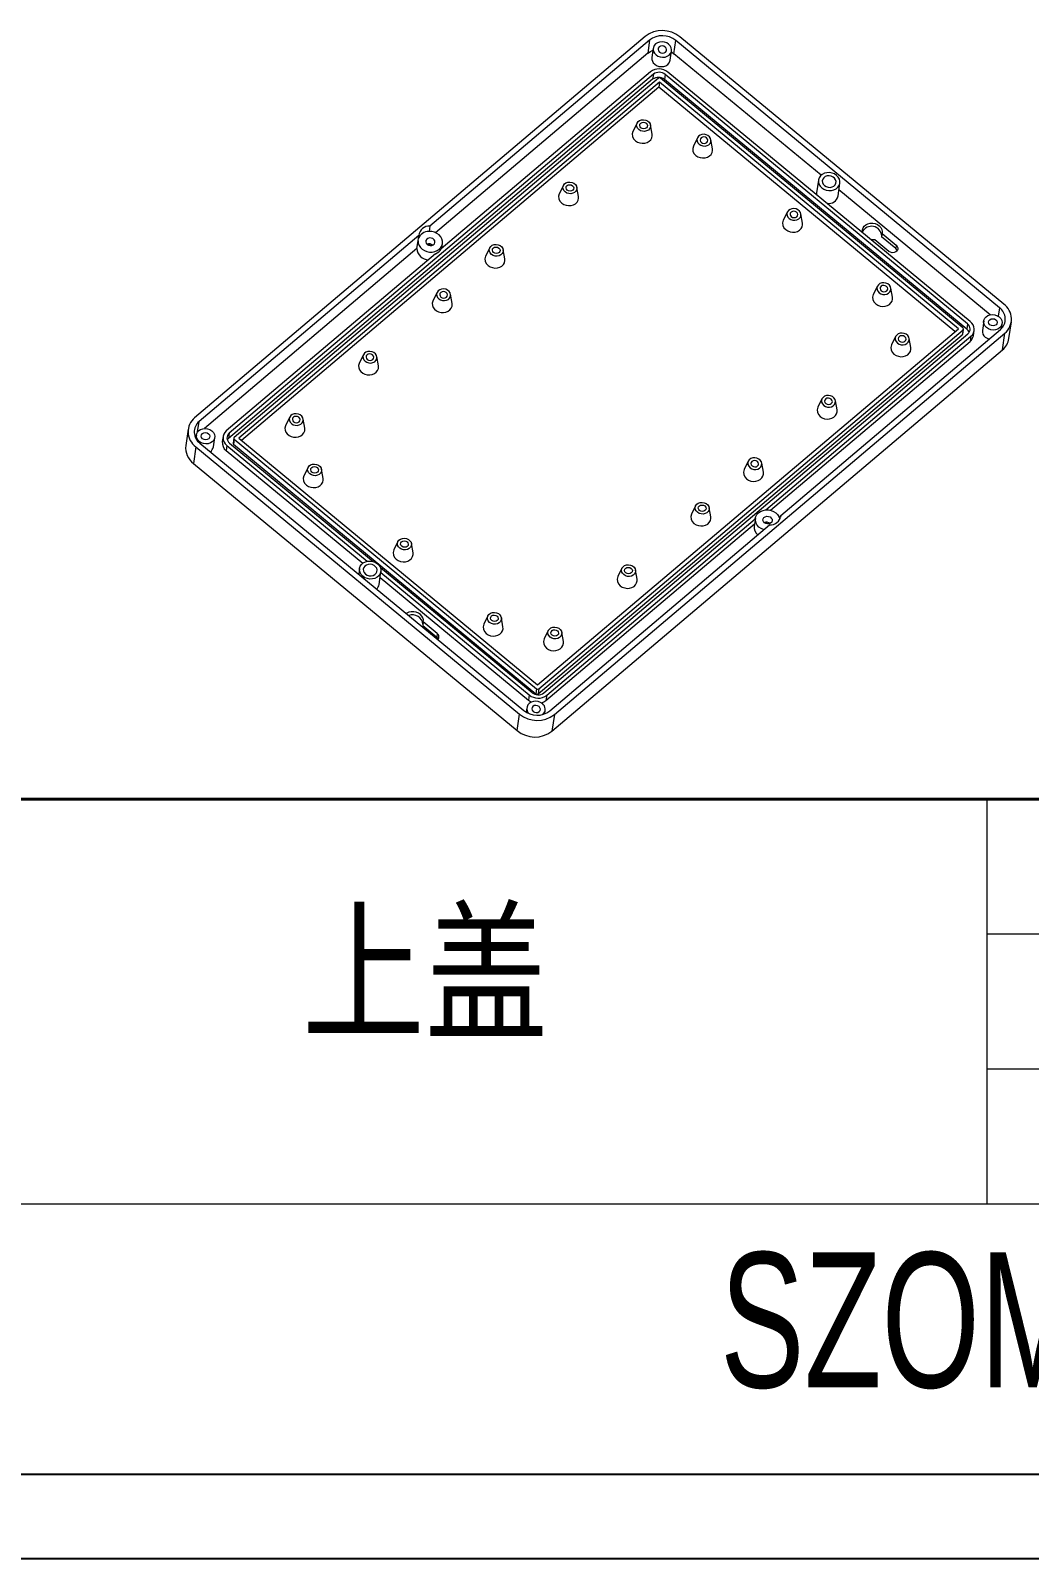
# Model space of a CAD drawing. Header units: inches. Extents: x 1539 to 3411, y 532 to 1105.
# Drawn here: x 2964.8 to 3126.5, y 531.8 to 779 of the extents above; entities that cross this region are included whole.
import ezdxf

# ---------------------------------------------------------------- set-up
doc = ezdxf.new("R2010")
doc.units = ezdxf.units.IN
doc.layers.add('文字', color=81, linetype='Continuous')
doc.layers.add('粗实线', color=7, linetype='Continuous', lineweight=30)
doc.layers.add('细实线', color=3, linetype='Continuous', lineweight=9)
doc.styles.add('宋体', font='', dxfattribs={"width": 0.8, "height": 3.5})
doc.styles.add('长仿宋', font='', dxfattribs={"width": 0.7, "height": 4})
doc.styles.get('宋体').set_extended_font_data('SimSun')
doc.styles.get('长仿宋').set_extended_font_data('SimSun')

msp = doc.modelspace()

# ---------------------------------------------------------------- linework, layer by layer
at = {"color": 7, "linetype": 'Continuous', "lineweight": 15}
for p, q in [((3064.279, 778.073), (2991.381, 716.364)), ((3065.007, 777.472), (3029.459, 747.381)), ((3065.007, 777.472), (3064.7, 775.34)), ((3068.927, 775.268), (3069.234, 777.401)), ((3121.626, 734.16), (3069.234, 777.401)), ((3122.307, 734.737), (3069.915, 777.977)), ((3064.7, 775.34), (3030.385, 746.292)), ((3065.583, 776.158), (3065.364, 774.635)), ((3068.333, 774.208), (3068.552, 775.731)), ((3068.526, 775.55), (3068.927, 775.268)), ((3092.759, 755.599), (3068.927, 775.268)), ((3065.62, 771.951), (2996.979, 713.847)), ((3065.147, 772.342), (3031.301, 743.691)), ((3065.62, 771.951), (3065.5, 771.12)), ((3067.522, 771.919), (3067.402, 771.088)), ((3116.457, 731.531), (3067.522, 771.919)), ((3116.9, 731.906), (3067.965, 772.294)), ((3065.5, 771.12), (2996.86, 713.016)), ((3066.42, 771.291), (2997.78, 713.186)), ((3066.621, 770.67), (2998.525, 713.027)), ((3066.501, 769.839), (2998.962, 712.666)), ((3066.621, 770.67), (3066.501, 769.839)), ((3114.418, 730.291), (3066.501, 769.839)), ((3114.974, 730.762), (3066.621, 770.67)), ((3115.708, 730.897), (3066.772, 771.285)), ((3116.338, 730.7), (3067.402, 771.088)), ((3062.978, 764.043), (3062.311, 762.691)), ((3065.416, 762.244), (3065.157, 763.73)), ((3072.751, 761.672), (3072.084, 760.32)), ((3075.189, 759.873), (3074.93, 761.359)), ((3092.327, 754.821), (3092.029, 752.744)), ((3095.493, 752.246), (3095.791, 754.322)), ((3051.055, 753.951), (3050.388, 752.598)), ((3053.493, 752.152), (3053.234, 753.638)), ((3092.029, 752.744), (3092.024, 752.437)), ((3120.121, 733.016), (3095.634, 753.227)), ((3087.305, 749.661), (3086.637, 748.308)), ((3089.743, 747.862), (3089.483, 749.347)), ((3029.459, 747.381), (3029.332, 746.495)), ((3027.657, 745.855), (2992.109, 715.763)), ((3027.35, 743.723), (3027.529, 744.969)), ((3027.529, 744.969), (3027.657, 745.855)), ((3031.389, 743.766), (3031.502, 744.546)), ((3103.716, 743.282), (3101.438, 745.162)), ((3102.63, 746.171), (3102.55, 745.617)), ((3104.828, 743.737), (3102.55, 745.617)), ((3102.63, 746.171), (3104.908, 744.291)), ((3104.908, 744.291), (3104.828, 743.737)), ((3027.35, 743.723), (2992.966, 714.616)), ((3030.352, 742.888), (2996.507, 714.237)), ((3039.133, 743.858), (3038.465, 742.506)), ((3041.571, 742.059), (3041.311, 743.545)), ((3101.858, 737.649), (3101.191, 736.297)), ((3104.296, 735.85), (3104.037, 737.336)), ((3030.617, 736.649), (3029.949, 735.297)), ((3033.054, 734.85), (3032.795, 736.336)), ((3119.066, 732.016), (3118.847, 730.493)), ((3123.155, 729.175), (3123.541, 731.861)), ((3046.879, 673.119), (3114.974, 730.762)), ((3046.96, 671.667), (3115.6, 729.772)), ((3047.079, 672.498), (3115.72, 730.602)), ((3047.88, 671.837), (3116.52, 729.942)), ((3049.595, 668.319), (3122.493, 730.028)), ((3083.791, 701.445), (3116.993, 729.551)), ((3086.217, 700.537), (3121.765, 730.628)), ((3104.819, 729.511), (3104.152, 728.158)), ((3115.72, 730.602), (3115.6, 729.772)), ((3115.666, 729.886), (3115.785, 730.717)), ((3116.457, 731.531), (3116.338, 730.7)), ((3116.993, 729.551), (3116.874, 728.721)), ((3117.398, 729.637), (3117.517, 730.468)), ((3121.918, 730.769), (3122.036, 731.589)), ((3122.107, 727.342), (3122.493, 730.028)), ((3049.208, 665.633), (3122.107, 727.342)), ((3084.577, 701.381), (3116.874, 728.721)), ((3107.257, 727.712), (3106.997, 729.198)), ((3018.694, 726.557), (3018.027, 725.204)), ((3021.132, 724.758), (3020.873, 726.243)), ((3092.896, 719.418), (3092.229, 718.066)), ((3095.334, 717.619), (3095.075, 719.105)), ((2990.332, 714.531), (2989.946, 711.845)), ((3006.771, 716.464), (3006.104, 715.112)), ((3009.209, 714.665), (3008.95, 716.151)), ((2991.462, 713.28), (2991.649, 713.491)), ((2991.663, 713.584), (2991.582, 713.026)), ((2992.248, 712.232), (3044.64, 668.991)), ((2994.413, 711.634), (2994.632, 713.157)), ((2995.982, 713.321), (2995.863, 712.49)), ((2996.979, 713.847), (2996.86, 713.016)), ((2997.042, 712.258), (3020.266, 693.09)), ((2997.714, 713.072), (2997.595, 712.241)), ((2997.792, 712.892), (2997.672, 712.061)), ((2997.672, 712.061), (3046.608, 671.673)), ((2997.792, 712.892), (3046.727, 672.504)), ((2998.525, 713.027), (3046.879, 673.119)), ((2991.567, 711.655), (2991.18, 708.969)), ((2991.567, 711.655), (3043.959, 668.414)), ((2996.599, 711.883), (2996.48, 711.052)), ((2996.48, 711.052), (3018.585, 692.808)), ((2996.599, 711.883), (3019.321, 693.13)), ((2991.18, 708.969), (3043.572, 665.728)), ((3009.732, 708.326), (3009.065, 706.973)), ((3012.17, 706.527), (3011.911, 708.012)), ((3080.974, 709.326), (3080.306, 707.973)), ((3083.412, 707.527), (3083.152, 709.012)), ((3048.353, 671.447), (3082.11, 700.023)), ((3072.457, 702.117), (3071.79, 700.764)), ((3074.895, 700.318), (3074.636, 701.804)), ((3082.117, 700.073), (3081.938, 698.827)), ((3086.217, 700.537), (3086.175, 700.245)), ((3048.233, 670.616), (3081.991, 699.192)), ((3048.867, 668.919), (3084.415, 699.011)), ((3024.285, 696.314), (3023.618, 694.962)), ((3026.723, 694.515), (3026.464, 696.001)), ((3018.066, 691.958), (3017.933, 691.033)), ((3021.232, 689.383), (3021.531, 691.46)), ((3021.391, 690.492), (3045.416, 670.664)), ((3021.445, 692.117), (3045.978, 671.87)), ((3021.511, 691.322), (3045.535, 671.495)), ((3060.535, 692.024), (3059.868, 690.672)), ((3062.973, 690.225), (3062.714, 691.711)), ((3028.369, 683.309), (3028.29, 682.755)), ((3028.29, 682.755), (3030.568, 680.875)), ((3030.647, 681.429), (3028.369, 683.309)), ((3038.839, 684.303), (3038.171, 682.95)), ((3041.277, 682.504), (3041.017, 683.99)), ((3030.647, 681.429), (3030.568, 680.875)), ((3048.612, 681.932), (3047.945, 680.579)), ((3051.05, 680.133), (3050.791, 681.618)), ((3046.727, 672.504), (3046.608, 671.673)), ((3045.535, 671.495), (3045.416, 670.664)), ((3047.079, 672.498), (3046.96, 671.667)), ((3048.353, 671.447), (3048.233, 670.616)), ((3043.572, 665.728), (3043.959, 668.414)), ((3045.146, 669.442), (3045.041, 668.71)), ((3048.032, 668.435), (3048.116, 669.015)), ((3049.595, 668.319), (3049.208, 665.633))]:
    msp.add_line(p, q, dxfattribs=at)
at = {"color": 8, "linetype": 'Continuous', "lineweight": 15}
for p, q in [((3121.626, 734.16), (3121.427, 732.775)), ((2991.865, 714.069), (2992.109, 715.763))]:
    msp.add_line(p, q, dxfattribs=at)
for p, q in [((2507.071, 545.422), (3283.409, 545.422)), ((2486.086, 531.77), (3297.061, 531.77))]:
    msp.add_line(p, q)
at = {"color": 7, "linetype": 'Continuous', "lineweight": 15, "flags": 128}
for points in [[(3066.046, 775.079), (3066.363, 774.876), (3066.728, 774.745), (3067.117, 774.696), (3067.502, 774.732), (3067.857, 774.85), (3068.159, 775.043), (3068.386, 775.298), (3068.524, 775.597), (3068.562, 775.919), (3068.498, 776.243), (3068.337, 776.547), (3068.089, 776.809), (3067.772, 777.013), (3067.407, 777.144), (3067.018, 777.193), (3066.633, 777.157), (3066.278, 777.038), (3065.976, 776.845), (3065.749, 776.591), (3065.611, 776.292), (3065.573, 775.97), (3065.637, 775.646), (3065.798, 775.342), (3066.046, 775.079)], [(3066.591, 775.541), (3066.822, 775.41), (3067.09, 775.362), (3067.356, 775.401), (3067.577, 775.524), (3067.721, 775.71), (3067.765, 775.932), (3067.703, 776.156), (3067.544, 776.348), (3067.313, 776.478), (3067.045, 776.527), (3066.779, 776.487), (3066.558, 776.365), (3066.414, 776.178), (3066.37, 775.956), (3066.432, 775.732), (3066.591, 775.541)], [(3064.7, 775.34), (3065.141, 775.643), (3065.535, 775.825)], [(3065.827, 773.556), (3066.144, 773.353), (3066.509, 773.222), (3066.898, 773.173), (3067.283, 773.209), (3067.638, 773.327), (3067.94, 773.52), (3068.167, 773.775), (3068.305, 774.074), (3068.333, 774.208)], [(3063.255, 762.985), (3063.045, 763.216), (3062.923, 763.485), (3062.899, 763.768), (3062.976, 764.04), (3063.147, 764.276), (3063.396, 764.456), (3063.702, 764.564), (3064.037, 764.59), (3064.372, 764.532), (3064.677, 764.395), (3064.924, 764.191), (3065.092, 763.938), (3065.166, 763.659), (3065.139, 763.378), (3065.014, 763.121), (3064.801, 762.91), (3064.521, 762.765), (3064.196, 762.697), (3063.858, 762.713), (3063.534, 762.812), (3063.255, 762.985)], [(3063.606, 763.282), (3063.465, 763.453), (3063.409, 763.653), (3063.449, 763.851), (3063.577, 764.018), (3063.775, 764.127), (3064.012, 764.163), (3064.251, 764.119), (3064.458, 764.003), (3064.6, 763.832), (3064.655, 763.632), (3064.615, 763.434), (3064.487, 763.267), (3064.289, 763.158), (3064.053, 763.122), (3063.813, 763.166), (3063.606, 763.282)], [(3062.706, 761.182), (3063.035, 760.969), (3063.413, 760.828), (3063.816, 760.768), (3064.218, 760.793), (3064.596, 760.902), (3064.924, 761.087), (3065.182, 761.336), (3065.354, 761.635), (3065.43, 761.965), (3065.416, 762.244)], [(3073.029, 760.614), (3073.308, 760.441), (3073.631, 760.342), (3073.97, 760.326), (3074.294, 760.393), (3074.575, 760.539), (3074.787, 760.75), (3074.912, 761.007), (3074.939, 761.287), (3074.865, 761.566), (3074.697, 761.819), (3074.45, 762.023), (3074.146, 762.161), (3073.811, 762.219), (3073.476, 762.193), (3073.17, 762.085), (3072.92, 761.905), (3072.75, 761.668), (3072.673, 761.396), (3072.697, 761.114), (3072.819, 760.845), (3073.029, 760.614)], [(3073.38, 760.911), (3073.586, 760.794), (3073.826, 760.751), (3074.063, 760.786), (3074.26, 760.896), (3074.389, 761.062), (3074.428, 761.261), (3074.373, 761.46), (3074.231, 761.632), (3074.025, 761.748), (3073.785, 761.791), (3073.548, 761.756), (3073.351, 761.646), (3073.223, 761.48), (3073.183, 761.282), (3073.238, 761.082), (3073.38, 760.911)], [(3072.48, 758.811), (3072.808, 758.598), (3073.186, 758.457), (3073.589, 758.397), (3073.992, 758.422), (3074.369, 758.53), (3074.697, 758.715), (3074.956, 758.965), (3075.128, 759.264), (3075.203, 759.593), (3075.189, 759.873)], [(3051.333, 752.892), (3051.123, 753.123), (3051, 753.392), (3050.977, 753.675), (3051.053, 753.947), (3051.224, 754.184), (3051.474, 754.364), (3051.779, 754.472), (3052.115, 754.498), (3052.449, 754.439), (3052.754, 754.302), (3053.001, 754.098), (3053.169, 753.845), (3053.243, 753.566), (3053.216, 753.286), (3053.091, 753.029), (3052.879, 752.818), (3052.598, 752.672), (3052.274, 752.605), (3051.935, 752.621), (3051.612, 752.72), (3051.333, 752.892)], [(3092.867, 753.562), (3093.206, 753.34), (3093.595, 753.189), (3094.011, 753.119), (3094.43, 753.133), (3094.827, 753.231), (3095.18, 753.407), (3095.467, 753.65), (3095.673, 753.947), (3095.785, 754.28), (3095.796, 754.63), (3095.707, 754.977), (3095.522, 755.3), (3095.252, 755.581), (3094.912, 755.803), (3094.523, 755.954), (3094.107, 756.024), (3093.689, 756.01), (3093.291, 755.912), (3092.939, 755.736), (3092.651, 755.493), (3092.446, 755.196), (3092.334, 754.863), (3092.322, 754.513), (3092.412, 754.166), (3092.597, 753.843), (3092.867, 753.562)], [(3093.293, 753.923), (3093.568, 753.752), (3093.887, 753.655), (3094.221, 753.639), (3094.541, 753.706), (3094.818, 753.849), (3095.028, 754.057), (3095.151, 754.311), (3095.178, 754.588), (3095.105, 754.863), (3094.939, 755.112), (3094.695, 755.314), (3094.395, 755.449), (3094.064, 755.507), (3093.734, 755.481), (3093.432, 755.375), (3093.186, 755.197), (3093.017, 754.963), (3092.941, 754.695), (3092.965, 754.416), (3093.086, 754.151), (3093.293, 753.923)], [(3050.783, 751.09), (3051.112, 750.876), (3051.49, 750.735), (3051.893, 750.676), (3052.296, 750.701), (3052.673, 750.809), (3053.001, 750.994), (3053.259, 751.244), (3053.432, 751.543), (3053.507, 751.872), (3053.493, 752.152)], [(3051.684, 753.189), (3051.542, 753.36), (3051.487, 753.56), (3051.526, 753.759), (3051.655, 753.925), (3051.852, 754.035), (3052.089, 754.07), (3052.329, 754.027), (3052.535, 753.91), (3052.677, 753.739), (3052.732, 753.539), (3052.693, 753.341), (3052.564, 753.175), (3052.367, 753.065), (3052.13, 753.03), (3051.89, 753.073), (3051.684, 753.189)], [(3087.582, 748.602), (3087.861, 748.43), (3088.185, 748.331), (3088.523, 748.314), (3088.848, 748.382), (3089.128, 748.528), (3089.341, 748.739), (3089.466, 748.996), (3089.493, 749.276), (3089.419, 749.555), (3089.251, 749.808), (3089.003, 750.012), (3088.699, 750.149), (3088.364, 750.207), (3088.029, 750.181), (3087.723, 750.074), (3087.474, 749.893), (3087.303, 749.657), (3087.226, 749.385), (3087.25, 749.102), (3087.372, 748.833), (3087.582, 748.602)], [(3087.933, 748.899), (3088.14, 748.783), (3088.38, 748.739), (3088.616, 748.775), (3088.814, 748.884), (3088.942, 749.051), (3088.982, 749.249), (3088.926, 749.449), (3088.785, 749.62), (3088.578, 749.736), (3088.339, 749.78), (3088.102, 749.744), (3087.904, 749.635), (3087.776, 749.469), (3087.736, 749.27), (3087.792, 749.07), (3087.933, 748.899)], [(3087.033, 746.8), (3087.362, 746.586), (3087.74, 746.445), (3088.142, 746.386), (3088.545, 746.411), (3088.923, 746.519), (3089.251, 746.704), (3089.509, 746.954), (3089.681, 747.253), (3089.757, 747.582), (3089.743, 747.862)], [(3099.445, 746.312), (3099.426, 746.419), (3099.433, 746.749), (3099.536, 747.063), (3099.728, 747.343), (3099.999, 747.572), (3100.332, 747.737), (3100.707, 747.826), (3101.101, 747.836), (3101.492, 747.766), (3101.856, 747.619), (3102.17, 747.404), (3102.417, 747.135), (3102.582, 746.828), (3102.654, 746.5), (3102.63, 746.171), (3102.63, 746.171)], [(3027.529, 744.969), (3027.564, 744.603), (3027.694, 744.249), (3027.911, 743.923), (3028.206, 743.64), (3028.564, 743.415), (3028.969, 743.258), (3029.4, 743.176), (3029.837, 743.175), (3030.259, 743.253), (3030.645, 743.407), (3030.977, 743.63), (3031.239, 743.91), (3031.419, 744.235), (3031.507, 744.589), (3031.499, 744.954), (3031.397, 745.313), (3031.204, 745.649), (3030.93, 745.946), (3030.588, 746.189), (3030.195, 746.366), (3029.769, 746.47), (3029.332, 746.495)], [(3029.011, 744.398), (3029.243, 744.265), (3029.512, 744.208), (3029.783, 744.235), (3030.018, 744.342), (3030.187, 744.516), (3030.265, 744.732), (3030.244, 744.961), (3030.124, 745.173), (3029.924, 745.339), (3029.669, 745.436), (3029.394, 745.451), (3029.137, 745.382), (3028.931, 745.239), (3028.806, 745.041), (3028.777, 744.815), (3028.848, 744.59), (3029.011, 744.398)], [(3039.41, 742.8), (3039.2, 743.031), (3039.078, 743.3), (3039.054, 743.583), (3039.131, 743.854), (3039.302, 744.091), (3039.551, 744.271), (3039.857, 744.379), (3040.192, 744.405), (3040.527, 744.347), (3040.831, 744.21), (3041.079, 744.005), (3041.247, 743.753), (3041.321, 743.474), (3041.294, 743.193), (3041.169, 742.936), (3040.956, 742.725), (3040.675, 742.58), (3040.351, 742.512), (3040.012, 742.528), (3039.689, 742.627), (3039.41, 742.8)], [(3101.438, 745.162), (3101.045, 745.138), (3100.846, 745.156)], [(3104.908, 744.291), (3105.09, 744.081), (3105.178, 743.835), (3105.161, 743.584), (3105.042, 743.357), (3104.835, 743.181), (3104.565, 743.079), (3104.265, 743.062), (3103.969, 743.133), (3103.716, 743.282)], [(3038.861, 740.997), (3039.19, 740.784), (3039.567, 740.643), (3039.97, 740.583), (3040.373, 740.608), (3040.75, 740.717), (3041.079, 740.901), (3041.337, 741.151), (3041.509, 741.45), (3041.585, 741.78), (3041.571, 742.059)], [(3039.761, 743.097), (3039.619, 743.268), (3039.564, 743.468), (3039.604, 743.666), (3039.732, 743.833), (3039.93, 743.942), (3040.166, 743.978), (3040.406, 743.934), (3040.613, 743.818), (3040.754, 743.647), (3040.81, 743.447), (3040.77, 743.248), (3040.642, 743.082), (3040.444, 742.973), (3040.207, 742.937), (3039.968, 742.981), (3039.761, 743.097)], [(3105.071, 743.395), (3105.01, 743.527), (3104.828, 743.737)], [(3030.894, 735.591), (3031.173, 735.418), (3031.496, 735.319), (3031.835, 735.303), (3032.159, 735.371), (3032.44, 735.516), (3032.652, 735.727), (3032.778, 735.984), (3032.804, 736.265), (3032.731, 736.544), (3032.562, 736.796), (3032.315, 737.001), (3032.011, 737.138), (3031.676, 737.196), (3031.341, 737.17), (3031.035, 737.062), (3030.785, 736.882), (3030.615, 736.645), (3030.538, 736.374), (3030.562, 736.091), (3030.684, 735.822), (3030.894, 735.591)], [(3102.136, 736.591), (3102.415, 736.418), (3102.738, 736.319), (3103.077, 736.303), (3103.401, 736.371), (3103.682, 736.517), (3103.894, 736.727), (3104.019, 736.984), (3104.046, 737.265), (3103.972, 737.544), (3103.804, 737.797), (3103.557, 738.001), (3103.252, 738.138), (3102.918, 738.196), (3102.582, 738.17), (3102.276, 738.062), (3102.027, 737.882), (3101.856, 737.646), (3101.779, 737.374), (3101.803, 737.091), (3101.926, 736.822), (3102.136, 736.591)], [(3102.487, 736.888), (3102.693, 736.772), (3102.933, 736.728), (3103.17, 736.764), (3103.367, 736.873), (3103.496, 737.04), (3103.535, 737.238), (3103.48, 737.438), (3103.338, 737.609), (3103.132, 737.725), (3102.892, 737.769), (3102.655, 737.733), (3102.458, 737.624), (3102.329, 737.457), (3102.29, 737.259), (3102.345, 737.059), (3102.487, 736.888)], [(3029.949, 735.297), (3029.91, 735.209), (3029.835, 734.88), (3029.861, 734.541), (3029.987, 734.213), (3030.205, 733.918), (3030.502, 733.673), (3030.858, 733.495), (3031.251, 733.394), (3031.657, 733.376), (3032.05, 733.443), (3032.406, 733.591), (3032.701, 733.81), (3032.918, 734.087), (3033.043, 734.403), (3033.068, 734.74), (3033.054, 734.85)], [(3032.097, 736.609), (3031.89, 736.725), (3031.65, 736.769), (3031.414, 736.733), (3031.216, 736.624), (3031.088, 736.457), (3031.048, 736.259), (3031.103, 736.059), (3031.245, 735.888), (3031.451, 735.772), (3031.691, 735.728), (3031.928, 735.764), (3032.126, 735.873), (3032.254, 736.039), (3032.293, 736.238), (3032.238, 736.438), (3032.097, 736.609)], [(3101.586, 734.788), (3101.915, 734.575), (3102.293, 734.434), (3102.696, 734.374), (3103.099, 734.399), (3103.476, 734.508), (3103.804, 734.693), (3104.062, 734.942), (3104.235, 735.241), (3104.31, 735.571), (3104.296, 735.85)], [(3119.529, 730.938), (3119.282, 731.2), (3119.12, 731.504), (3119.057, 731.828), (3119.095, 732.15), (3119.232, 732.449), (3119.46, 732.704), (3119.761, 732.897), (3120.117, 733.015), (3120.502, 733.051), (3120.89, 733.002), (3121.256, 732.871), (3121.573, 732.668), (3121.821, 732.405), (3121.982, 732.101), (3122.046, 731.777), (3122.007, 731.455), (3121.87, 731.156), (3121.643, 730.902), (3121.341, 730.709), (3120.985, 730.59), (3120.6, 730.554), (3120.212, 730.603), (3119.847, 730.734), (3119.529, 730.938)], [(3120.074, 731.399), (3119.916, 731.591), (3119.854, 731.815), (3119.898, 732.037), (3120.042, 732.223), (3120.263, 732.346), (3120.528, 732.385), (3120.797, 732.337), (3121.028, 732.206), (3121.187, 732.015), (3121.249, 731.791), (3121.204, 731.569), (3121.061, 731.382), (3120.839, 731.26), (3120.574, 731.22), (3120.305, 731.269), (3120.074, 731.399)], [(3105.096, 728.452), (3105.375, 728.28), (3105.699, 728.181), (3106.037, 728.165), (3106.362, 728.232), (3106.642, 728.378), (3106.855, 728.589), (3106.98, 728.846), (3107.007, 729.126), (3106.933, 729.405), (3106.765, 729.658), (3106.517, 729.862), (3106.213, 729.999), (3105.878, 730.058), (3105.543, 730.032), (3105.237, 729.924), (3104.988, 729.744), (3104.817, 729.507), (3104.74, 729.235), (3104.764, 728.952), (3104.886, 728.683), (3105.096, 728.452)], [(3105.447, 728.749), (3105.654, 728.633), (3105.894, 728.59), (3106.13, 728.625), (3106.328, 728.735), (3106.456, 728.901), (3106.496, 729.099), (3106.44, 729.299), (3106.299, 729.47), (3106.092, 729.587), (3105.853, 729.63), (3105.616, 729.595), (3105.418, 729.485), (3105.29, 729.319), (3105.25, 729.12), (3105.306, 728.921), (3105.447, 728.749)], [(3119.31, 729.415), (3119.628, 729.211), (3119.949, 729.091)], [(3121.985, 731.233), (3121.999, 731.207), (3122.105, 730.979)], [(3018.971, 725.498), (3019.25, 725.326), (3019.574, 725.227), (3019.912, 725.21), (3020.237, 725.278), (3020.517, 725.424), (3020.73, 725.635), (3020.855, 725.892), (3020.882, 726.172), (3020.808, 726.451), (3020.64, 726.704), (3020.393, 726.908), (3020.088, 727.045), (3019.753, 727.103), (3019.418, 727.077), (3019.112, 726.97), (3018.863, 726.789), (3018.692, 726.553), (3018.615, 726.281), (3018.639, 725.998), (3018.761, 725.729), (3018.971, 725.498)], [(3104.547, 726.65), (3104.876, 726.436), (3105.254, 726.296), (3105.656, 726.236), (3106.059, 726.261), (3106.437, 726.369), (3106.765, 726.554), (3107.023, 726.804), (3107.195, 727.103), (3107.271, 727.432), (3107.257, 727.712)], [(3018.027, 725.204), (3017.988, 725.117), (3017.912, 724.787), (3017.938, 724.448), (3018.065, 724.121), (3018.283, 723.825), (3018.579, 723.581), (3018.935, 723.402), (3019.329, 723.301), (3019.735, 723.283), (3020.128, 723.351), (3020.483, 723.499), (3020.779, 723.718), (3020.996, 723.994), (3021.121, 724.311), (3021.146, 724.648), (3021.132, 724.758)], [(3020.174, 726.516), (3019.968, 726.632), (3019.728, 726.676), (3019.491, 726.64), (3019.293, 726.531), (3019.165, 726.365), (3019.125, 726.166), (3019.181, 725.966), (3019.322, 725.795), (3019.529, 725.679), (3019.769, 725.635), (3020.005, 725.671), (3020.203, 725.78), (3020.331, 725.947), (3020.371, 726.145), (3020.316, 726.345), (3020.174, 726.516)], [(3093.174, 718.36), (3093.453, 718.187), (3093.776, 718.088), (3094.115, 718.072), (3094.439, 718.14), (3094.72, 718.285), (3094.932, 718.496), (3095.057, 718.753), (3095.084, 719.034), (3095.01, 719.313), (3094.842, 719.565), (3094.595, 719.77), (3094.29, 719.907), (3093.956, 719.965), (3093.62, 719.939), (3093.314, 719.831), (3093.065, 719.651), (3092.894, 719.415), (3092.818, 719.143), (3092.841, 718.86), (3092.964, 718.591), (3093.174, 718.36)], [(3093.525, 718.657), (3093.731, 718.541), (3093.971, 718.497), (3094.208, 718.533), (3094.405, 718.642), (3094.534, 718.809), (3094.573, 719.007), (3094.518, 719.207), (3094.376, 719.378), (3094.17, 719.494), (3093.93, 719.538), (3093.693, 719.502), (3093.496, 719.393), (3093.367, 719.226), (3093.328, 719.028), (3093.383, 718.828), (3093.525, 718.657)], [(3007.049, 715.406), (3007.328, 715.233), (3007.651, 715.134), (3007.99, 715.118), (3008.314, 715.186), (3008.595, 715.331), (3008.807, 715.542), (3008.932, 715.799), (3008.959, 716.079), (3008.885, 716.359), (3008.717, 716.611), (3008.47, 716.815), (3008.165, 716.953), (3007.831, 717.011), (3007.495, 716.985), (3007.19, 716.877), (3006.94, 716.697), (3006.77, 716.46), (3006.693, 716.189), (3006.716, 715.906), (3006.839, 715.637), (3007.049, 715.406)], [(3092.624, 716.557), (3092.953, 716.344), (3093.331, 716.203), (3093.734, 716.143), (3094.137, 716.168), (3094.514, 716.277), (3094.842, 716.462), (3095.1, 716.711), (3095.273, 717.01), (3095.348, 717.34), (3095.334, 717.619)], [(2994.169, 714.235), (2994.417, 713.973), (2994.578, 713.669), (2994.642, 713.345), (2994.604, 713.023), (2994.466, 712.724), (2994.239, 712.47), (2993.937, 712.276), (2993.582, 712.158), (2993.197, 712.122), (2992.808, 712.171), (2992.443, 712.302), (2992.125, 712.505), (2991.878, 712.768), (2991.717, 713.072), (2991.653, 713.396), (2991.691, 713.718), (2991.829, 714.017), (2992.056, 714.271), (2992.358, 714.464), (2992.713, 714.583), (2993.098, 714.619), (2993.487, 714.57), (2993.852, 714.439), (2994.169, 714.235)], [(3006.104, 715.112), (3006.065, 715.024), (3005.99, 714.695), (3006.016, 714.356), (3006.142, 714.028), (3006.36, 713.733), (3006.656, 713.488), (3007.013, 713.31), (3007.406, 713.208), (3007.812, 713.191), (3008.205, 713.258), (3008.561, 713.406), (3008.856, 713.625), (3009.073, 713.902), (3009.198, 714.218), (3009.223, 714.555), (3009.209, 714.665)], [(3008.251, 716.424), (3008.045, 716.54), (3007.805, 716.583), (3007.568, 716.548), (3007.371, 716.439), (3007.242, 716.272), (3007.203, 716.074), (3007.258, 715.874), (3007.4, 715.703), (3007.606, 715.587), (3007.846, 715.543), (3008.083, 715.578), (3008.28, 715.688), (3008.409, 715.854), (3008.448, 716.053), (3008.393, 716.253), (3008.251, 716.424)], [(2993.624, 713.774), (2993.783, 713.582), (2993.845, 713.359), (2993.801, 713.136), (2993.657, 712.95), (2993.436, 712.828), (2993.17, 712.788), (2992.902, 712.837), (2992.671, 712.967), (2992.512, 713.158), (2992.45, 713.382), (2992.494, 713.604), (2992.638, 713.791), (2992.859, 713.913), (2993.124, 713.953), (2993.393, 713.904), (2993.624, 713.774)], [(2996.86, 713.016), (2996.7, 712.849), (2996.663, 712.799)], [(3081.251, 708.267), (3081.53, 708.095), (3081.853, 707.996), (3082.192, 707.98), (3082.516, 708.047), (3082.797, 708.193), (3083.009, 708.404), (3083.135, 708.661), (3083.162, 708.941), (3083.088, 709.22), (3082.92, 709.473), (3082.672, 709.677), (3082.368, 709.814), (3082.033, 709.873), (3081.698, 709.847), (3081.392, 709.739), (3081.142, 709.558), (3080.972, 709.322), (3080.895, 709.05), (3080.919, 708.767), (3081.041, 708.498), (3081.251, 708.267)], [(3010.009, 707.267), (3009.799, 707.498), (3009.677, 707.767), (3009.653, 708.05), (3009.73, 708.322), (3009.901, 708.558), (3010.15, 708.739), (3010.456, 708.846), (3010.791, 708.872), (3011.126, 708.814), (3011.431, 708.677), (3011.678, 708.473), (3011.846, 708.22), (3011.92, 707.941), (3011.893, 707.66), (3011.768, 707.403), (3011.555, 707.193), (3011.275, 707.047), (3010.951, 706.979), (3010.612, 706.996), (3010.288, 707.095), (3010.009, 707.267)], [(3011.212, 708.285), (3011.354, 708.114), (3011.409, 707.914), (3011.369, 707.716), (3011.241, 707.549), (3011.043, 707.44), (3010.807, 707.404), (3010.567, 707.448), (3010.36, 707.564), (3010.219, 707.735), (3010.164, 707.935), (3010.203, 708.134), (3010.331, 708.3), (3010.529, 708.409), (3010.766, 708.445), (3011.006, 708.401), (3011.212, 708.285)], [(3080.702, 706.465), (3081.031, 706.251), (3081.408, 706.11), (3081.811, 706.051), (3082.214, 706.076), (3082.591, 706.184), (3082.919, 706.369), (3083.178, 706.619), (3083.35, 706.918), (3083.426, 707.247), (3083.412, 707.527)], [(3081.602, 708.564), (3081.808, 708.448), (3082.048, 708.405), (3082.285, 708.44), (3082.483, 708.549), (3082.611, 708.716), (3082.651, 708.914), (3082.595, 709.114), (3082.454, 709.285), (3082.247, 709.401), (3082.007, 709.445), (3081.771, 709.41), (3081.573, 709.3), (3081.445, 709.134), (3081.405, 708.935), (3081.46, 708.735), (3081.602, 708.564)], [(3009.46, 705.464), (3009.789, 705.251), (3010.167, 705.11), (3010.57, 705.05), (3010.972, 705.076), (3011.35, 705.184), (3011.678, 705.369), (3011.936, 705.619), (3012.109, 705.918), (3012.184, 706.247), (3012.17, 706.527)], [(3072.735, 701.058), (3072.525, 701.289), (3072.403, 701.558), (3072.379, 701.841), (3072.456, 702.113), (3072.626, 702.349), (3072.876, 702.53), (3073.182, 702.638), (3073.517, 702.664), (3073.852, 702.605), (3074.156, 702.468), (3074.403, 702.264), (3074.571, 702.011), (3074.645, 701.732), (3074.619, 701.452), (3074.493, 701.195), (3074.281, 700.984), (3074, 700.838), (3073.676, 700.771), (3073.337, 700.787), (3073.014, 700.886), (3072.735, 701.058)], [(3073.937, 702.076), (3074.079, 701.905), (3074.134, 701.705), (3074.095, 701.507), (3073.966, 701.34), (3073.769, 701.231), (3073.532, 701.196), (3073.292, 701.239), (3073.086, 701.355), (3072.944, 701.526), (3072.889, 701.726), (3072.929, 701.925), (3073.057, 702.091), (3073.254, 702.201), (3073.491, 702.236), (3073.731, 702.192), (3073.937, 702.076)], [(3072.186, 699.256), (3072.514, 699.042), (3072.892, 698.901), (3073.295, 698.842), (3073.698, 698.867), (3074.075, 698.975), (3074.403, 699.16), (3074.662, 699.41), (3074.834, 699.709), (3074.91, 700.038), (3074.895, 700.318)], [(3083.493, 698.231), (3083.424, 698.253), (3083.031, 698.43), (3082.689, 698.673), (3082.415, 698.97), (3082.222, 699.306), (3082.119, 699.665), (3082.112, 700.031), (3082.2, 700.384), (3082.38, 700.709), (3082.642, 700.99), (3082.974, 701.212), (3083.36, 701.366), (3083.782, 701.444), (3084.219, 701.443), (3084.65, 701.362), (3085.055, 701.204), (3085.413, 700.979), (3085.708, 700.697), (3085.925, 700.37), (3086.055, 700.016), (3086.067, 699.957)], [(3083.586, 699.356), (3083.423, 699.548), (3083.352, 699.772), (3083.381, 699.999), (3083.506, 700.197), (3083.712, 700.34), (3083.969, 700.409), (3084.244, 700.393), (3084.499, 700.296), (3084.7, 700.131), (3084.819, 699.919), (3084.84, 699.69), (3084.762, 699.474), (3084.593, 699.3), (3084.358, 699.192), (3084.087, 699.165), (3083.818, 699.222), (3083.586, 699.356)], [(3024.563, 695.256), (3024.353, 695.487), (3024.23, 695.756), (3024.207, 696.039), (3024.284, 696.311), (3024.454, 696.547), (3024.704, 696.727), (3025.009, 696.835), (3025.345, 696.861), (3025.679, 696.803), (3025.984, 696.666), (3026.231, 696.461), (3026.399, 696.209), (3026.473, 695.93), (3026.446, 695.649), (3026.321, 695.392), (3026.109, 695.181), (3025.828, 695.036), (3025.504, 694.968), (3025.165, 694.984), (3024.842, 695.083), (3024.563, 695.256)], [(3025.765, 696.274), (3025.907, 696.103), (3025.962, 695.903), (3025.923, 695.705), (3025.794, 695.538), (3025.597, 695.429), (3025.36, 695.393), (3025.12, 695.437), (3024.914, 695.553), (3024.772, 695.724), (3024.717, 695.924), (3024.756, 696.122), (3024.885, 696.289), (3025.082, 696.398), (3025.319, 696.434), (3025.559, 696.39), (3025.765, 696.274)], [(3020.991, 692.719), (3021.261, 692.438), (3021.446, 692.114), (3021.535, 691.768), (3021.524, 691.418), (3021.412, 691.084), (3021.206, 690.788), (3020.919, 690.544), (3020.566, 690.369), (3020.169, 690.271), (3019.751, 690.257), (3019.335, 690.327), (3018.946, 690.478), (3018.606, 690.7), (3018.336, 690.981), (3018.151, 691.304), (3018.062, 691.651), (3018.073, 692.001), (3018.185, 692.334), (3018.391, 692.631), (3018.678, 692.874), (3019.031, 693.05), (3019.428, 693.148), (3019.847, 693.162), (3020.262, 693.091), (3020.651, 692.941), (3020.991, 692.719)], [(3019.032, 691.06), (3019.307, 690.89), (3019.626, 690.793), (3019.961, 690.777), (3020.281, 690.843), (3020.558, 690.987), (3020.767, 691.195), (3020.891, 691.449), (3020.917, 691.725), (3020.844, 692.001), (3020.678, 692.25), (3020.434, 692.452), (3020.134, 692.587), (3019.804, 692.644), (3019.473, 692.619), (3019.171, 692.512), (3018.925, 692.335), (3018.756, 692.101), (3018.681, 691.833), (3018.704, 691.554), (3018.825, 691.288), (3019.032, 691.06)], [(3024.013, 693.453), (3024.342, 693.24), (3024.72, 693.099), (3025.123, 693.039), (3025.526, 693.064), (3025.903, 693.173), (3026.231, 693.358), (3026.49, 693.607), (3026.662, 693.906), (3026.737, 694.236), (3026.723, 694.515)], [(3060.812, 690.966), (3060.602, 691.197), (3060.48, 691.466), (3060.456, 691.749), (3060.533, 692.02), (3060.704, 692.257), (3060.953, 692.437), (3061.259, 692.545), (3061.594, 692.571), (3061.929, 692.513), (3062.234, 692.375), (3062.481, 692.171), (3062.649, 691.919), (3062.723, 691.64), (3062.696, 691.359), (3062.571, 691.102), (3062.358, 690.891), (3062.078, 690.746), (3061.753, 690.678), (3061.415, 690.694), (3061.091, 690.793), (3060.812, 690.966)], [(3060.263, 689.163), (3060.592, 688.95), (3060.97, 688.809), (3061.373, 688.749), (3061.775, 688.774), (3062.153, 688.882), (3062.481, 689.067), (3062.739, 689.317), (3062.911, 689.616), (3062.987, 689.946), (3062.973, 690.225)], [(3062.015, 691.984), (3062.157, 691.813), (3062.212, 691.613), (3062.172, 691.414), (3062.044, 691.248), (3061.846, 691.139), (3061.61, 691.103), (3061.37, 691.147), (3061.163, 691.263), (3061.022, 691.434), (3060.966, 691.634), (3061.006, 691.832), (3061.134, 691.999), (3061.332, 692.108), (3061.569, 692.144), (3061.808, 692.1), (3062.015, 691.984)], [(3028.369, 683.309), (3028.393, 683.638), (3028.321, 683.966), (3028.157, 684.273), (3027.909, 684.542), (3027.595, 684.757), (3027.231, 684.903), (3026.84, 684.974), (3026.446, 684.964), (3026.071, 684.874), (3025.738, 684.71), (3025.66, 684.655)], [(3038.567, 681.442), (3038.896, 681.229), (3039.273, 681.088), (3039.676, 681.028), (3040.079, 681.053), (3040.456, 681.161), (3040.785, 681.346), (3041.043, 681.596), (3041.215, 681.895), (3041.291, 682.224), (3041.277, 682.504)], [(3039.116, 683.245), (3038.906, 683.476), (3038.784, 683.744), (3038.76, 684.027), (3038.837, 684.299), (3039.008, 684.536), (3039.257, 684.716), (3039.563, 684.824), (3039.898, 684.85), (3040.233, 684.792), (3040.537, 684.654), (3040.785, 684.45), (3040.953, 684.197), (3041.027, 683.918), (3041, 683.638), (3040.875, 683.381), (3040.662, 683.17), (3040.381, 683.024), (3040.057, 682.957), (3039.719, 682.973), (3039.395, 683.072), (3039.116, 683.245)], [(3040.319, 684.263), (3040.46, 684.091), (3040.516, 683.892), (3040.476, 683.693), (3040.348, 683.527), (3040.15, 683.417), (3039.913, 683.382), (3039.674, 683.425), (3039.467, 683.542), (3039.325, 683.713), (3039.27, 683.913), (3039.31, 684.111), (3039.438, 684.277), (3039.636, 684.387), (3039.872, 684.422), (3040.112, 684.379), (3040.319, 684.263)], [(3048.89, 680.873), (3048.68, 681.104), (3048.557, 681.373), (3048.534, 681.656), (3048.61, 681.928), (3048.781, 682.164), (3049.031, 682.345), (3049.336, 682.452), (3049.672, 682.478), (3050.006, 682.42), (3050.311, 682.283), (3050.558, 682.079), (3050.726, 681.826), (3050.8, 681.547), (3050.773, 681.266), (3050.648, 681.009), (3050.436, 680.799), (3050.155, 680.653), (3049.831, 680.585), (3049.492, 680.602), (3049.169, 680.701), (3048.89, 680.873)], [(3030.568, 680.875), (3030.749, 680.665), (3030.81, 680.532)], [(3048.34, 679.071), (3048.669, 678.857), (3049.047, 678.716), (3049.45, 678.656), (3049.853, 678.682), (3050.23, 678.79), (3050.558, 678.975), (3050.816, 679.225), (3050.989, 679.524), (3051.064, 679.853), (3051.05, 680.133)], [(3050.092, 681.891), (3050.234, 681.72), (3050.289, 681.52), (3050.25, 681.322), (3050.121, 681.155), (3049.924, 681.046), (3049.687, 681.01), (3049.447, 681.054), (3049.241, 681.17), (3049.099, 681.341), (3049.044, 681.541), (3049.083, 681.74), (3049.212, 681.906), (3049.409, 682.015), (3049.646, 682.051), (3049.886, 682.007), (3050.092, 681.891)], [(3047.653, 670.094), (3047.336, 670.298), (3046.97, 670.428), (3046.582, 670.478), (3046.197, 670.442), (3045.841, 670.323), (3045.54, 670.13), (3045.312, 669.875), (3045.175, 669.576), (3045.137, 669.254), (3045.2, 668.93), (3045.361, 668.626), (3045.469, 668.496)], [(3045.416, 670.664), (3045.726, 670.452), (3045.916, 670.356)], [(3047.108, 669.633), (3046.877, 669.763), (3046.608, 669.812), (3046.343, 669.772), (3046.122, 669.649), (3045.978, 669.463), (3045.934, 669.241), (3045.996, 669.017), (3046.154, 668.825), (3046.385, 668.695), (3046.654, 668.646), (3046.919, 668.686), (3047.14, 668.808), (3047.284, 668.995), (3047.328, 669.217), (3047.267, 669.441), (3047.108, 669.633)]]:
    msp.add_lwpolyline(points, dxfattribs=at)
at = {"color": 7, "linetype": 'Continuous', "lineweight": 15}
for centre, radius, start, end in [((3067.037, 774.491), 4.52, 50.46138, 127.59928), ((3067.075, 774.774), 3.4, 50.58546, 127.4752), ((3066.54, 774.501), 1.183, 173.49613, 232.95125), ((3066.526, 770.543), 2.266, 50.58546, 127.4752), ((3066.431, 769.906), 1.53, 50.58546, 127.4752), ((3066.55, 770.737), 1.53, 50.58546, 127.4752), ((3066.592, 771.066), 0.283, 50.58546, 127.4752), ((3063.444, 762.182), 1.242, 155.80883, 233.56877), ((3073.217, 759.81), 1.242, 155.80883, 233.56877), ((3051.521, 752.089), 1.242, 155.80883, 233.56877), ((3093.981, 752.564), 1.545, 260.05224, 348.10076), ((3029.376, 745.651), 1.731, 87.24907, 173.24722), ((3087.771, 747.799), 1.242, 155.80883, 233.56877), ((3100.907, 745.663), 1.673, 4.3965, 152.39965), ((3029.266, 744.716), 1.78, 87.88494, 162.19584), ((3029.349, 743.626), 0.862, 49.41126, 114.22506), ((3029.183, 742.476), 1.804, 74.35151, 89.28481), ((3029.241, 743.824), 1.894, 183.06986, 269.39223), ((3029.79, 744.513), 1.72, 289.07284, 331.42345), ((3039.599, 741.997), 1.242, 155.80883, 233.56877), ((3102.324, 735.788), 1.242, 155.80883, 233.56877), ((3120.56, 732.31), 2.99, 310.25582, 54.25598), ((3116.033, 730.693), 1.491, 310.05652, 54.45528), ((3120.326, 732.34), 2.237, 310.05652, 54.45528), ((3115.484, 729.914), 0.184, 309.15457, 351.29994), ((3115.6, 730.745), 0.186, 310.05652, 54.45528), ((3115.605, 729.784), 1.173, 18.622, 51.33163), ((3115.872, 730.712), 1.006, 310.05652, 54.45528), ((3115.946, 729.859), 1.468, 309.15457, 351.29994), ((3120.023, 730.359), 1.183, 173.49613, 232.95125), ((3105.285, 727.649), 1.242, 155.80883, 233.56877), ((3120.241, 729.625), 2.948, 309.24166, 351.21284), ((3093.362, 717.557), 1.242, 155.80883, 233.56877), ((2993.313, 714.082), 2.99, 130.25582, 234.25598), ((2993.548, 714.051), 2.237, 130.05652, 234.45528), ((2997.447, 712.318), 1.594, 173.82014, 232.62724), ((2997.466, 713.096), 1.491, 130.05652, 234.45528), ((2997.627, 713.077), 1.006, 130.05652, 234.45528), ((2997.793, 712.22), 0.199, 173.82014, 232.62724), ((2997.9, 713.044), 0.186, 130.05652, 234.45528), ((2993.109, 711.499), 3.182, 173.76628, 232.68111), ((2993.29, 711.817), 1.138, 302.88213, 350.72906), ((3081.44, 707.464), 1.242, 155.80883, 233.56877), ((3010.198, 706.464), 1.242, 155.80883, 233.56877), ((3072.923, 700.255), 1.242, 155.80883, 233.56877), ((3084.498, 700.74), 1.731, 267.24907, 353.24722), ((3083.539, 698.664), 1.609, 174.17884, 231.02146), ((3083.924, 698.583), 0.862, 49.41126, 114.22506), ((3083.758, 697.434), 1.804, 74.35151, 89.28481), ((3024.751, 694.453), 1.242, 155.80883, 233.56877), ((3061.001, 690.163), 1.242, 155.80883, 233.56877), ((3019.966, 689.578), 1.281, 312.75285, 351.27629), ((3026.672, 682.817), 1.646, 3.91966, 112.41953), ((3039.305, 682.441), 1.242, 155.80883, 233.56877), ((3030.264, 680.897), 0.655, 317.63924, 54.21759), ((3049.078, 680.07), 1.242, 155.80883, 233.56877), ((3046.907, 672.723), 0.283, 230.58546, 307.4752), ((3046.974, 673.246), 2.266, 230.58546, 307.4752), ((3046.949, 673.051), 1.53, 230.58546, 307.4752), ((3046.788, 671.892), 0.283, 230.58546, 307.4752), ((3046.978, 672.136), 1.971, 284.35, 309.56232), ((3046.994, 669.184), 1.124, 311.28686, 54.11756), ((3046.836, 671.9), 4.52, 230.46138, 307.59928), ((3046.798, 671.617), 3.4, 230.58546, 307.4752), ((3046.45, 669.214), 4.52, 230.46138, 307.59928)]:
    msp.add_arc(centre, radius, start, end, dxfattribs=at)
at = {"layer": '粗实线', "color": 7, "lineweight": 40}
msp.add_line((3283.409, 654.645), (2955.742, 654.645), dxfattribs=at)
at = {"layer": '细实线', "color": 7}
for p, q in [((3119.575, 654.645), (3119.575, 589.111)), ((3283.409, 632.8), (3119.575, 632.8)), ((3283.409, 610.956), (3119.575, 610.956)), ((3283.409, 589.111), (2791.909, 589.111))]:
    msp.add_line(p, q, dxfattribs=at)

# ---------------------------------------------------------------- texts
at = {"layer": '文字', "color": 0, "insert": (3008.769, 635.787), "char_height": 18.2037, "width": 232.72782, "attachment_point": 1, "style": '宋体'}
msp.add_mtext('上盖', dxfattribs=at)
at = {"layer": '粗实线', "insert": (3076.418, 581.289), "char_height": 21.84445, "width": 244.96385, "attachment_point": 1, "style": '长仿宋'}
msp.add_mtext('{\\fSTXinwei|b0|i0|c134|p2;SZOMK}', dxfattribs=at)

doc.saveas('drawing.dxf')
